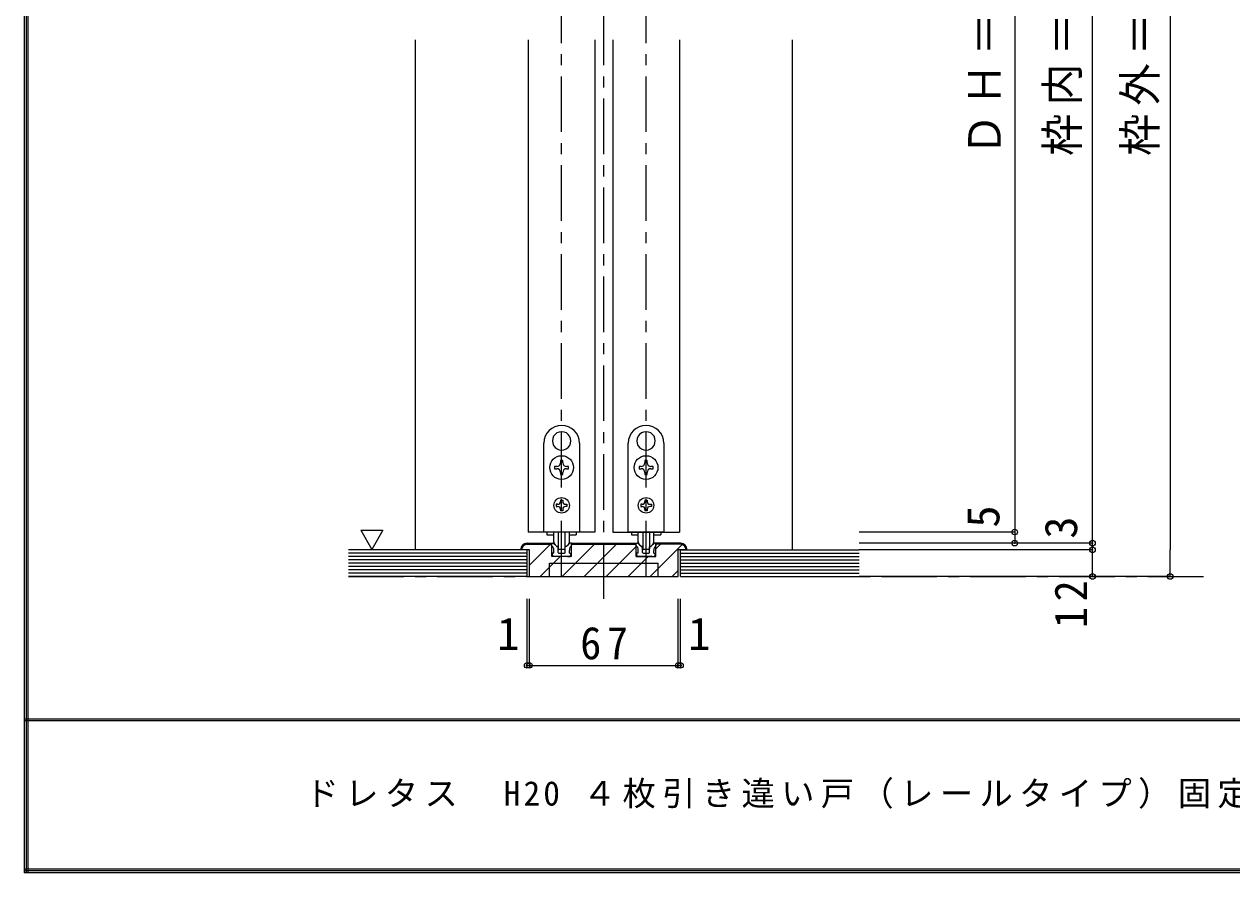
# Model space of a CAD drawing. Units: millimetres, scale not verified. Extents: x -973 to 977, y -718 to 696.
# Drawn here: x -973 to -430, y -701 to -319 of the extents above; entities that cross this region are included whole.
import ezdxf
from ezdxf.enums import TextEntityAlignment as Align

# ---------------------------------------------------------------- set-up
doc = ezdxf.new("R2010")
doc.units = ezdxf.units.MM
doc.header["$LTSCALE"] = 5
doc.header["$PDMODE"] = 32
doc.header["$PDSIZE"] = 2.5
doc.linetypes.add('CHAIN1', pattern=[8, 5, -1, 1, -1])
doc.linetypes.add('DASHED1', pattern=[1.8, 1.2, -0.6])
for name, color, linetype in [('0-1_通り芯', 4, 'CHAIN1'), ('0-3_仕上げ', 2, 'Continuous'), ('0-4_枠', 3, 'Continuous'), ('0-6_扉', 6, 'Continuous'), ('0-7_金物', 7, 'Continuous'), ('0-A_文字', 7, 'Continuous'), ('0-B_寸法', 7, 'Continuous'), ('0-C_ハッチ', 4, 'DASHED1'), ('F-1_枠', 6, 'Continuous'), ('F-A_文字', 7, 'Continuous')]:
    doc.layers.add(name, color=color, linetype=linetype)
doc.styles.add('ＭＳ ゴシック', font='')
doc.styles.get('ＭＳ ゴシック').set_extended_font_data('MS Gothic')

msp = doc.modelspace()

# ---------------------------------------------------------------- linework, layer by layer
at = {"layer": '0-1_通り芯'}
for p, q in [((-712.347, -577.5), (-712.347, -2.5)), ((-731.347, -567.5), (-731.347, -74.5)), ((-693.347, -567.5), (-693.347, -74.5)), ((-827.347, -567.5), (-438.347, -567.5))]:
    msp.add_line(p, q, dxfattribs=at)
at = {"layer": '0-3_仕上げ'}
for p, q in [((-746.847, -555.5), (-827.347, -555.5)), ((-746.847, -567.5), (-746.847, -555.5)), ((-677.847, -567.5), (-677.847, -555.5)), ((-677.847, -555.5), (-597.347, -555.5)), ((-746.847, -567.5), (-827.347, -567.5)), ((-677.847, -567.5), (-597.347, -567.5))]:
    msp.add_line(p, q, dxfattribs=at)
at = {"layer": '0-3_仕上げ', "color": 7}
for p, q in [((-746.847, -557), (-827.347, -557)), ((-746.847, -558.5), (-827.347, -558.5)), ((-746.847, -560), (-827.347, -560)), ((-677.847, -557), (-597.347, -557)), ((-677.847, -558.5), (-597.347, -558.5)), ((-677.847, -560), (-597.347, -560)), ((-746.847, -561.5), (-827.347, -561.5)), ((-746.847, -563), (-827.347, -563)), ((-746.847, -564.5), (-827.347, -564.5)), ((-677.847, -561.5), (-597.347, -561.5)), ((-677.847, -563), (-597.347, -563)), ((-677.847, -564.5), (-597.347, -564.5)), ((-746.847, -566), (-827.347, -566)), ((-677.847, -566), (-597.347, -566))]:
    msp.add_line(p, q, dxfattribs=at)
at = {"layer": '0-4_枠', "color": 4}
for p, q in [((-797.347, -326), (-797.347, -555.5)), ((-627.347, -555.5), (-627.347, -326))]:
    msp.add_line(p, q, dxfattribs=at)
at = {"layer": '0-4_枠'}
for p, q in [((-746.847, -552.5), (-735.747, -552.5)), ((-746.847, -553), (-735.747, -553)), ((-735.747, -558.5), (-735.747, -552.5)), ((-726.947, -558.5), (-726.947, -552.5)), ((-726.947, -552.5), (-697.747, -552.5)), ((-726.947, -553), (-697.747, -553)), ((-697.747, -558.5), (-697.747, -552.5)), ((-688.947, -558.5), (-688.947, -552.5)), ((-677.847, -552.5), (-688.947, -552.5)), ((-677.847, -553), (-688.947, -553)), ((-745.847, -555.5), (-749.847, -555.5)), ((-745.847, -567.5), (-745.847, -555.5)), ((-726.947, -558.5), (-735.747, -558.5)), ((-697.747, -558.5), (-688.947, -558.5)), ((-674.847, -555.5), (-678.847, -555.5)), ((-678.847, -567.5), (-678.847, -555.5)), ((-736.847, -561.5), (-687.847, -561.5)), ((-736.847, -567.5), (-736.847, -561.5)), ((-687.847, -567.5), (-687.847, -561.5)), ((-745.847, -567.5), (-678.847, -567.5))]:
    msp.add_line(p, q, dxfattribs=at)
for centre, radius, start, end in [((-746.847, -555.5), 3, 90, 180), ((-746.847, -555.5), 2.5, 90.0008, 180), ((-677.847, -555.5), 3, 0, 90), ((-677.847, -555.5), 2.5, 0, 90)]:
    msp.add_arc(centre, radius, start, end, dxfattribs=at)
at = {"layer": '0-6_扉'}
for p, q in [((-746.347, -326), (-746.347, -547.5)), ((-716.347, -326), (-716.347, -547.5)), ((-708.347, -326), (-708.347, -547.5)), ((-678.347, -326), (-678.347, -547.5)), ((-716.347, -547.5), (-746.347, -547.5)), ((-708.347, -547.5), (-678.347, -547.5))]:
    msp.add_line(p, q, dxfattribs=at)
at = {"layer": '0-7_金物'}
for p, q in [((-731.446, -502.351), (-731.347, -502.45)), ((-731.248, -502.351), (-731.347, -502.45)), ((-693.446, -502.351), (-693.347, -502.45)), ((-693.248, -502.351), (-693.347, -502.45)), ((-739.347, -547.5), (-739.347, -507.5)), ((-734.989, -508.489), (-734.854, -508.525)), ((-734.891, -508.66), (-734.854, -508.525)), ((-727.705, -508.489), (-727.84, -508.525)), ((-727.803, -508.66), (-727.84, -508.525)), ((-723.347, -507.5), (-723.347, -547.5)), ((-701.347, -547.5), (-701.347, -507.5)), ((-696.989, -508.489), (-696.854, -508.525)), ((-696.891, -508.66), (-696.854, -508.525)), ((-689.705, -508.489), (-689.84, -508.525)), ((-689.803, -508.66), (-689.84, -508.525)), ((-685.347, -507.5), (-685.347, -547.5)), ((-731.847, -515.35), (-731.847, -516.3)), ((-730.847, -515.35), (-731.847, -515.35)), ((-730.847, -516.3), (-730.847, -515.35)), ((-693.847, -515.35), (-693.847, -516.3)), ((-692.847, -515.35), (-693.847, -515.35)), ((-692.847, -516.3), (-692.847, -515.35)), ((-733.547, -518), (-734.497, -518)), ((-734.497, -518), (-734.497, -519)), ((-734.497, -519), (-733.547, -519)), ((-730.847, -521.65), (-730.847, -520.7)), ((-728.197, -518), (-729.147, -518)), ((-729.147, -519), (-728.197, -519)), ((-728.197, -519), (-728.197, -518)), ((-695.547, -518), (-696.497, -518)), ((-696.497, -518), (-696.497, -519)), ((-696.497, -519), (-695.547, -519)), ((-692.847, -521.65), (-692.847, -520.7)), ((-690.197, -518), (-691.147, -518)), ((-691.147, -519), (-690.197, -519)), ((-690.197, -519), (-690.197, -518)), ((-733.147, -535), (-733.747, -535)), ((-733.747, -535), (-733.747, -536)), ((-733.747, -536), (-733.147, -536)), ((-731.847, -533.1), (-730.847, -533.1)), ((-731.847, -533.1), (-731.847, -533.7)), ((-731.847, -537.3), (-731.847, -537.9)), ((-730.847, -537.9), (-731.847, -537.9)), ((-730.847, -533.1), (-730.847, -533.7)), ((-730.847, -537.3), (-730.847, -537.9)), ((-729.547, -535), (-728.947, -535)), ((-695.147, -535), (-695.747, -535)), ((-695.747, -535), (-695.747, -536)), ((-695.747, -536), (-695.147, -536)), ((-693.847, -533.1), (-692.847, -533.1)), ((-693.847, -533.1), (-693.847, -533.7)), ((-693.847, -537.3), (-693.847, -537.9)), ((-692.847, -537.9), (-693.847, -537.9)), ((-692.847, -533.1), (-692.847, -533.7)), ((-692.847, -537.3), (-692.847, -537.9)), ((-691.547, -535), (-690.947, -535)), ((-723.347, -547.5), (-739.347, -547.5)), ((-737.947, -547.5), (-737.947, -548.7)), ((-737.947, -548.7), (-734.815, -548.7)), ((-734.847, -551.921), (-734.847, -547.5)), ((-732.847, -547.5), (-732.847, -555.121)), ((-729.847, -547.5), (-729.847, -555.121)), ((-727.879, -548.7), (-724.747, -548.7)), ((-727.847, -551.921), (-727.847, -547.5)), ((-724.747, -547.5), (-724.747, -548.7)), ((-685.347, -547.5), (-701.347, -547.5)), ((-699.947, -547.5), (-699.947, -548.7)), ((-699.947, -548.7), (-696.815, -548.7)), ((-696.847, -551.921), (-696.847, -547.5)), ((-694.847, -547.5), (-694.847, -555.121)), ((-691.847, -547.5), (-691.847, -555.121)), ((-689.879, -548.7), (-686.747, -548.7)), ((-689.847, -551.921), (-689.847, -547.5)), ((-686.747, -547.5), (-686.747, -548.7)), ((-735.847, -552.5), (-735.304, -552.5)), ((-735.847, -553.5), (-735.847, -552.5)), ((-733.685, -553.912), (-734.95, -552.647)), ((-733.473, -554), (-733.147, -554)), ((-732.947, -556.7), (-732.947, -554.2)), ((-729.747, -556.7), (-729.747, -554.2)), ((-729.221, -554), (-729.547, -554)), ((-729.009, -553.912), (-727.743, -552.647)), ((-697.847, -552.5), (-697.304, -552.5)), ((-697.847, -553.5), (-697.847, -552.5)), ((-695.685, -553.912), (-696.95, -552.647)), ((-695.473, -554), (-695.147, -554)), ((-694.947, -556.7), (-694.947, -554.2)), ((-691.747, -556.7), (-691.747, -554.2)), ((-691.221, -554), (-691.547, -554)), ((-691.009, -553.912), (-689.743, -552.647)), ((-735.147, -558.5), (-735.633, -557.274)), ((-734.847, -557), (-735.447, -557)), ((-734.047, -558.5), (-735.147, -558.5)), ((-734.847, -557), (-734.847, -555.736)), ((-734.047, -558.5), (-733.847, -558.3)), ((-733.847, -558.3), (-733.647, -558.5)), ((-729.047, -558.5), (-733.647, -558.5)), ((-730.147, -555.421), (-732.547, -555.421)), ((-731.347, -557.3), (-731.047, -557)), ((-731.047, -557), (-730.047, -557)), ((-728.847, -558.3), (-729.047, -558.5)), ((-728.647, -558.5), (-728.847, -558.3)), ((-728.647, -558.5), (-727.547, -558.5)), ((-727.847, -557), (-727.847, -555.736)), ((-727.847, -557), (-727.247, -557)), ((-727.547, -558.5), (-727.061, -557.274)), ((-697.147, -558.5), (-697.633, -557.274)), ((-696.847, -557), (-697.447, -557)), ((-696.047, -558.5), (-697.147, -558.5)), ((-696.847, -557), (-696.847, -555.736)), ((-696.047, -558.5), (-695.847, -558.3)), ((-695.847, -558.3), (-695.647, -558.5)), ((-691.047, -558.5), (-695.647, -558.5)), ((-692.147, -555.421), (-694.547, -555.421)), ((-693.347, -557.3), (-693.047, -557)), ((-693.047, -557), (-692.047, -557)), ((-690.847, -558.3), (-691.047, -558.5)), ((-690.647, -558.5), (-690.847, -558.3)), ((-690.647, -558.5), (-689.547, -558.5)), ((-689.847, -557), (-689.847, -555.736)), ((-689.847, -557), (-689.247, -557)), ((-689.547, -558.5), (-689.061, -557.274))]:
    msp.add_line(p, q, dxfattribs=at)
for points in [[(-731.847, -520.7), (-731.847, -521.65), (-730.847, -521.65)], [(-693.847, -520.7), (-693.847, -521.65), (-692.847, -521.65)], [(-728.947, -535), (-728.947, -536), (-729.547, -536)], [(-690.947, -535), (-690.947, -536), (-691.547, -536)], [(-726.847, -553.5), (-726.847, -552.5), (-727.39, -552.5)], [(-688.847, -553.5), (-688.847, -552.5), (-689.39, -552.5)], [(-732.647, -557), (-731.647, -557), (-731.347, -557.3)], [(-694.647, -557), (-693.647, -557), (-693.347, -557.3)]]:
    msp.add_lwpolyline(points, dxfattribs=at)
for centre, radius in [((-731.347, -518.5), 5.35), ((-693.347, -518.5), 5.35), ((-731.347, -535.5), 3.5), ((-693.347, -535.5), 3.5)]:
    msp.add_circle(centre, radius, dxfattribs=at)
for centre, radius, start, end in [((-731.347, -507.5), 8, 0, 180), ((-693.347, -507.5), 8, 0, 180), ((-731.347, -506.5), 4.15, 91.3645, 208.6355), ((-731.347, -506.5), 4.15, 331.3645, 88.6355), ((-693.347, -506.5), 4.15, 91.3645, 208.6355), ((-693.347, -506.5), 4.15, 331.3645, 88.6355), ((-731.347, -506.5), 4.15, 211.3645, 328.6355), ((-693.347, -506.5), 4.15, 211.3645, 328.6355), ((-733.547, -516.3), 1.7, 270, 0), ((-729.147, -516.3), 1.7, 180, 270), ((-695.547, -516.3), 1.7, 270, 0), ((-691.147, -516.3), 1.7, 180, 270), ((-733.547, -520.7), 1.7, 0, 90), ((-729.147, -520.7), 1.7, 90, 180), ((-695.547, -520.7), 1.7, 0, 90), ((-691.147, -520.7), 1.7, 90, 180), ((-733.147, -533.7), 1.3, 270, 0), ((-733.147, -537.3), 1.3, 0, 90), ((-729.547, -533.7), 1.3, 180, 270), ((-729.547, -537.3), 1.3, 90, 180), ((-695.147, -533.7), 1.3, 270, 0), ((-695.147, -537.3), 1.3, 0, 90), ((-691.547, -533.7), 1.3, 180, 270), ((-691.547, -537.3), 1.3, 90, 180), ((-737.847, -555.736), 3, 0, 48.19), ((-735.304, -553), 0.5, 45, 90), ((-732.847, -551.921), 2, 180, 264.78409), ((-733.473, -553.7), 0.3, 225, 270), ((-733.147, -554.2), 0.2, 0, 90), ((-733.047, -554.112), 0.2, 0, 84.78409), ((-729.647, -554.112), 0.2, 95.21591, 180), ((-729.547, -554.2), 0.2, 90, 180), ((-729.847, -551.921), 2, 275.21591, 0), ((-729.221, -553.7), 0.3, 270, 315), ((-724.847, -555.736), 3, 131.81, 180), ((-727.39, -553), 0.5, 90, 135), ((-699.847, -555.736), 3, 0, 48.19), ((-697.304, -553), 0.5, 45, 90), ((-694.847, -551.921), 2, 180, 264.78409), ((-695.473, -553.7), 0.3, 225, 270), ((-695.147, -554.2), 0.2, 0, 90), ((-695.047, -554.112), 0.2, 0, 84.78409), ((-691.647, -554.112), 0.2, 95.21591, 180), ((-691.547, -554.2), 0.2, 90, 180), ((-691.847, -551.921), 2, 275.21591, 0), ((-691.221, -553.7), 0.3, 270, 315), ((-686.847, -555.736), 3, 131.81, 180), ((-689.39, -553), 0.5, 90, 135), ((-735.447, -557.2), 0.2, 90, 201.616), ((-732.647, -556.7), 0.3, 180, 270), ((-732.547, -555.121), 0.3, 180, 270), ((-730.147, -555.121), 0.3, 270, 0), ((-730.047, -556.7), 0.3, 270, 0), ((-727.247, -557.2), 0.2, 338.384, 90), ((-697.447, -557.2), 0.2, 90, 201.616), ((-694.647, -556.7), 0.3, 180, 270), ((-694.547, -555.121), 0.3, 180, 270), ((-692.147, -555.121), 0.3, 270, 0), ((-692.047, -556.7), 0.3, 270, 0), ((-689.247, -557.2), 0.2, 338.384, 90)]:
    msp.add_arc(centre, radius, start, end, dxfattribs=at)
at = {"layer": '0-A_文字'}
msp.add_line((-821.782, -546.686), (-816.782, -555.347), dxfattribs=at)
msp.add_lwpolyline([(-821.782, -546.686), (-811.782, -546.686), (-816.782, -555.347)], dxfattribs=at)
at = {"layer": '0-B_寸法', "color": 4}
for p, q in [((-457.347, -60.5), (-457.347, -555.5)), ((-492.347, -567.5), (-492.347, -90.5)), ((-527.347, -104.5), (-527.347, -547.5)), ((-527.347, -547.5), (-597.347, -547.5)), ((-527.347, -547.5), (-527.347, -552.5)), ((-492.347, -552.5), (-597.347, -552.5)), ((-492.347, -555.5), (-597.347, -555.5)), ((-457.347, -567.5), (-457.347, -555.5)), ((-457.347, -567.5), (-597.347, -567.5)), ((-746.847, -607.5), (-746.847, -577.5)), ((-745.847, -607.5), (-745.847, -577.5)), ((-746.847, -607.5), (-745.847, -607.5))]:
    msp.add_line(p, q, dxfattribs=at)
for points in [[(-745.847, -607.5), (-678.847, -607.5), (-678.847, -577.5)], [(-678.847, -607.5), (-677.847, -607.5), (-677.847, -577.5)]]:
    msp.add_lwpolyline(points, dxfattribs=at)
at = {"layer": '0-B_寸法'}
for p in [(-527.347, -547.5), (-527.347, -552.5), (-492.347, -552.5), (-492.347, -555.5), (-492.347, -567.5), (-457.347, -567.5), (-746.847, -607.5), (-745.847, -607.5), (-678.847, -607.5), (-677.847, -607.5)]:
    msp.add_point(p, dxfattribs=at)
at = {"layer": '0-C_ハッチ', "linetype": 'Continuous'}
for p, q in [((-745.847, -562.463), (-736.384, -553)), ((-731.085, -567.5), (-716.585, -553)), ((-721.185, -567.5), (-706.685, -553)), ((-711.286, -567.5), (-697.747, -553.961)), ((-691.487, -567.5), (-677.101, -553.114)), ((-688.947, -555.061), (-686.886, -553)), ((-740.984, -567.5), (-731.984, -558.5)), ((-701.386, -567.5), (-692.386, -558.5)), ((-681.587, -567.5), (-678.847, -564.76))]:
    msp.add_line(p, q, dxfattribs=at)
at = {"layer": 'F-1_枠'}
for p, q in [((-973.347, 695.833), (-973.347, -700.833)), ((-972.514, 695.833), (-972.514, -700.833)), ((-971.68, 695.833), (-971.68, -700.833)), ((976.653, -631.667), (-973.347, -631.667)), ((976.653, -632.5), (-973.347, -632.5)), ((976.653, -699.167), (-973.347, -699.167)), ((976.653, -700), (-973.347, -700)), ((976.653, -700.833), (-973.347, -700.833))]:
    msp.add_line(p, q, dxfattribs=at)

# ---------------------------------------------------------------- texts
at = {"layer": '0-B_寸法', "style": 'ＭＳ ゴシック'}
for s, p in [('5', (-529.847, -545.5)), ('3', (-494.847, -550.5))]:
    msp.add_text(s, height=14.66, rotation=90, dxfattribs=at).set_placement(p, align=Align.BOTTOM_LEFT)
for p in [(-760.347, -605), (-674.347, -605)]:
    msp.add_text('1', height=14.66, dxfattribs=at).set_placement(p, align=Align.BOTTOM_LEFT)
at = {"layer": '0-B_寸法', "char_height": 14.66, "attachment_point": 7, "rotation": 90, "style": 'ＭＳ ゴシック'}
for s, insert in [('\\T1.19;\\W0.95;ＤＨ＝1,983', (-529.847, -378.25)), ('\\T1.19;\\W0.95;枠内＝2,002', (-494.847, -378.25)), ('\\T1.19;\\W0.95;枠外＝2,047', (-459.847, -378.25)), ('\\T1.27;\\W0.95;12', (-494.847, -590.75))]:
    msp.add_mtext(s, dxfattribs=dict(at, insert=insert))
at = {"layer": '0-B_寸法', "insert": (-722.972, -605), "char_height": 14.66, "attachment_point": 7, "style": 'ＭＳ ゴシック'}
msp.add_mtext('\\T1.27;\\W0.95;67', dxfattribs=at)
at = {"layer": 'F-A_文字', "insert": (-846.68, -673.333), "char_height": 11, "attachment_point": 7, "style": 'ＭＳ ゴシック'}
msp.add_mtext('\\T1.19;ドレタス\u3000H20\\~４枚引き違い戸（レールタイプ）固定枠170㎜幅\u30003方枠＋敷居Q型／床直付けレール', dxfattribs=at)

doc.saveas('drawing.dxf')
